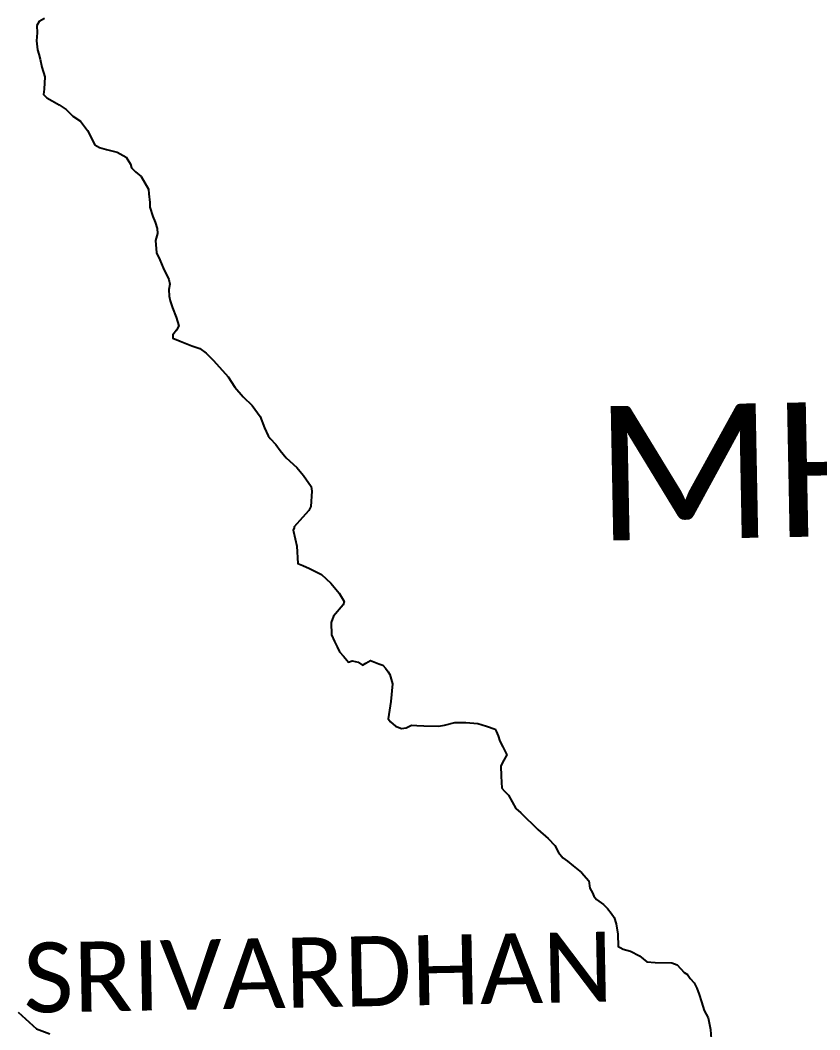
# Model space of a CAD drawing. Header units: metres. Extents: x 0 to 561379, y 0 to 4092696.
# Drawn here: x 290982 to 301995, y 1997679 to 2011591 of the extents above; entities that cross this region are included whole.
import ezdxf

# ---------------------------------------------------------------- set-up
doc = ezdxf.new("R2010")
doc.units = ezdxf.units.M
for name, color, linetype in [('TALUKA BOUNDRY', 150, 'Continuous'), ('TALUKA NAME', 5, 'Continuous'), ('village', 32, 'Continuous')]:
    doc.layers.add(name, color=color, linetype=linetype)
doc.styles.get("Standard").update_dxf_attribs({"font": 'calibri.ttf'})

msp = doc.modelspace()

# ---------------------------------------------------------------- linework, layer by layer
at = {"layer": 'TALUKA BOUNDRY'}
msp.add_polyline3d([(291316, 2011614, 0), (291242, 2011572, 0), (291210, 2011516, 0), (291215, 2011419, 0), (291207, 2011309, 0), (291221, 2011185, 0), (291240, 2011123, 0), (291256, 2011053, 0), (291256, 2011053, 0), (291279, 2010942, 0), (291320, 2010810, 0), (291310, 2010642, 0), (291301, 2010569, 0), (291350, 2010521, 0), (291421, 2010480, 0), (291517, 2010426, 0), (291613, 2010362, 0), (291708, 2010268, 0), (291813, 2010200, 0), (291911, 2010072, 0), (292009, 2009874, 0), (292073, 2009838, 0), (292169, 2009809, 0), (292317, 2009773, 0), (292442, 2009706, 0), (292503, 2009608, 0), (292517, 2009556, 0), (292569, 2009501, 0), (292646, 2009439, 0), (292750, 2009263, 0), (292754, 2009200, 0), (292767, 2009081, 0), (292767, 2009015, 0), (292811, 2008888, 0), (292842, 2008808, 0), (292870, 2008720, 0), (292872, 2008651, 0), (292846, 2008555, 0), (292861, 2008387, 0), (292861, 2008387, 0), (292907, 2008288, 0), (292951, 2008181, 0), (293031, 2008020, 0), (293043, 2007955, 0), (293030, 2007882, 0), (293034, 2007790, 0), (293049, 2007726, 0), (293079, 2007628, 0), (293129, 2007500, 0), (293166, 2007381, 0), (293134, 2007321, 0), (293085, 2007255, 0), (293084, 2007210, 0), (293186, 2007169, 0), (293344, 2007104, 0), (293456, 2007066, 0), (293543, 2007001, 0), (293543, 2007001, 0), (293642, 2006908, 0), (293725, 2006812, 0), (293845, 2006676, 0), (293938, 2006533, 0), (294052, 2006400, 0), (294176, 2006283, 0), (294285, 2006129, 0), (294347, 2005975, 0), (294398, 2005866, 0), (294426, 2005827, 0), (294503, 2005743, 0), (294565, 2005661, 0), (294647, 2005560, 0), (294790, 2005428, 0), (294885, 2005319, 0), (294990, 2005167, 0), (294990, 2005167, 0), (294998, 2005103, 0), (294987, 2004889, 0), (294959, 2004833, 0), (294869, 2004738, 0), (294756, 2004609, 0), (294755, 2004596, 0), (294744, 2004565, 0), (294748, 2004545, 0), (294790, 2004344, 0), (294807, 2004105, 0), (294875, 2004075, 0), (294969, 2004034, 0), (295057, 2003991, 0), (295133, 2003954, 0), (295197, 2003892, 0), (295259, 2003834, 0), (295259, 2003834, 0), (295374, 2003695, 0), (295446, 2003582, 0), (295430, 2003537, 0), (295297, 2003380, 0), (295263, 2003292, 0), (295271, 2003120, 0), (295311, 2003032, 0), (295350, 2002956, 0), (295378, 2002889, 0), (295437, 2002830, 0), (295505, 2002746, 0), (295555, 2002762, 0), (295638, 2002746, 0), (295697, 2002705, 0), (295742, 2002733, 0), (295806, 2002768, 0), (295855, 2002748, 0), (295921, 2002724, 0), (295978, 2002705, 0), (296015, 2002664, 0), (296050, 2002610, 0), (296071, 2002576, 0), (296111, 2002445, 0), (296089, 2002201, 0), (296051, 2001963, 0), (296081, 2001924, 0), (296150, 2001864, 0), (296232, 2001829, 0), (296299, 2001840, 0), (296373, 2001877, 0), (296445, 2001873, 0), (296542, 2001869, 0), (296742, 2001864, 0), (296827, 2001876, 0), (296969, 2001912, 0), (297119, 2001916, 0), (297119, 2001916, 0), (297287, 2001898, 0), (297406, 2001863, 0), (297523, 2001820, 0), (297537, 2001796, 0), (297567, 2001730, 0), (297589, 2001657, 0), (297628, 2001578, 0), (297628, 2001578, 0), (297684, 2001469, 0), (297643, 2001394, 0), (297604, 2001319, 0), (297606, 2001174, 0), (297617, 2001011, 0), (297651, 2000966, 0), (297706, 2000911, 0), (297810, 2000728, 0), (297810, 2000728, 0), (297876, 2000668, 0), (298112, 2000439, 0), (298254, 2000316, 0), (298346, 2000219, 0), (298397, 2000122, 0), (298458, 2000047, 0), (298522, 2000005, 0), (298598, 1999939, 0), (298715, 1999849, 0), (298815, 1999734, 0), (298827, 1999632, 0), (298865, 1999568, 0), (298881, 1999523, 0), (298922, 1999476, 0), (299015, 1999405, 0), (299071, 1999353, 0), (299122, 1999287, 0), (299161, 1999227, 0), (299189, 1999140, 0), (299213, 1998997, 0), (299217, 1998826, 0), (299248, 1998815, 0), (299289, 1998789, 0), (299389, 1998762, 0), (299510, 1998697, 0), (299611, 1998614, 0), (299726, 1998609, 0), (299958, 1998603, 0), (300033, 1998573, 0), (300126, 1998471, 0), (300173, 1998440, 0), (300208, 1998388, 0), (300264, 1998326, 0), (300304, 1998255, 0), (300334, 1998165, 0), (300366, 1998065, 0), (300404, 1997944, 0), (300457, 1997844, 0), (300492, 1997684, 0), (300492, 1997684, 0), (300503, 1997492, 0)], dxfattribs=at)
at = {"layer": 'village'}
msp.add_polyline3d([(290956, 1997924, 0), (291207, 1997693, 0), (291390, 1997626, 0)], dxfattribs=at)

# ---------------------------------------------------------------- texts
at = {"layer": 'TALUKA NAME', "attachment_point": 1, "rotation": 1.1028}
for s, width, gutter_width, insert, char_height in [('{\\fCalibri|b0|i0|c0|p34;MHASLA}', 1561.48, 9258, (298880, 2006269), 1851.58), ('{\\fCalibri|b0|i0|c0|p34;SRIVARDHAN}', 813.41, 4823, (291014, 1998877), 964.53)]:
    msp.add_mtext_dynamic_manual_height_columns(s, width=width, gutter_width=gutter_width, heights=[0], dxfattribs=dict(at, insert=insert, char_height=char_height))

doc.saveas('drawing.dxf')
